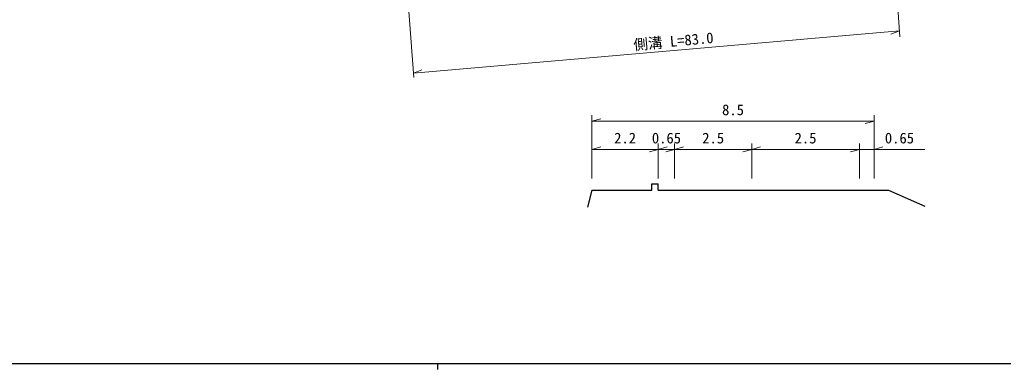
# Model space of a CAD drawing. Units: millimetres, scale not verified. Extents: x 40000 to 680000, y 20000 to 380000.
# Drawn here: x 196594 to 364665, y 204000 to 263777 of the extents above; entities that cross this region are included whole.
import ezdxf
from ezdxf.enums import TextEntityAlignment as Align

# ---------------------------------------------------------------- set-up
doc = ezdxf.new("R2010")
doc.units = ezdxf.units.MM
doc.header["$LTSCALE"] = 1000
for name, color, linetype, lineweight in [('M-BGD', 7, 'Continuous', 25), ('M-STR-HTXT', 7, 'Continuous', 13), ('M-TTL-BAND', 7, 'Continuous', 25)]:
    doc.layers.add(name, color=color, linetype=linetype, lineweight=lineweight)
doc.styles.add('ＭＳ ゴシック', font='')
doc.styles.get('ＭＳ ゴシック').set_extended_font_data('MS Gothic')

msp = doc.modelspace()

# ---------------------------------------------------------------- linework, layer by layer
at = {"layer": 'M-BGD'}
for p, q in [((304609, 234643), (304609, 235740)), ((304609, 235740), (305707, 235740)), ((305707, 234643), (305707, 235740)), ((294368, 234643), (293637, 231717)), ((294368, 234643), (304609, 234643)), ((305707, 234643), (345030, 234643)), ((345030, 234643), (351248, 231907))]:
    msp.add_line(p, q, dxfattribs=at)
at = {"layer": 'M-STR-HTXT'}
for p, q in [((344398, 299033), (346994, 260814)), ((261186, 291521), (263929, 253865)), ((263873, 254629), (346923, 261858)), ((346923, 261858), (345465, 261310)), ((263873, 254629), (265331, 255177)), ((294368, 236613), (294368, 247431)), ((342586, 247431), (342586, 236613)), ((294368, 246431), (295868, 246851)), ((294368, 246431), (342586, 246431)), ((342586, 246431), (341086, 246011)), ((294368, 241606), (295868, 242026)), ((305707, 242606), (305707, 236613)), ((305707, 241606), (307207, 242026)), ((308504, 242606), (308504, 236613)), ((308504, 241606), (310004, 242026)), ((321671, 242606), (321671, 236613)), ((321671, 241606), (323171, 242026)), ((340064, 242606), (340064, 236613)), ((342586, 242606), (342586, 236613)), ((342586, 241606), (344086, 242026)), ((294368, 241606), (305707, 241606)), ((305707, 241606), (304207, 241186)), ((305707, 241606), (308504, 241606)), ((308504, 241606), (307004, 241186)), ((308504, 241606), (321671, 241606)), ((321671, 241606), (320171, 241186)), ((321671, 241606), (340064, 241606)), ((340064, 241606), (338564, 241186)), ((340064, 241606), (351248, 241606))]:
    msp.add_line(p, q, dxfattribs=at)
at = {"layer": 'M-TTL-BAND'}
for p, q in [((40000, 205000), (579000, 205000)), ((268000, 205000), (268000, 204000))]:
    msp.add_line(p, q, dxfattribs=at)

# ---------------------------------------------------------------- texts
at = {"layer": 'M-STR-HTXT', "style": 'ＭＳ ゴシック'}
msp.add_text('側溝 L=83.0', height=1833, rotation=5.3, dxfattribs=at).set_placement((308302, 260091), align=Align.MIDDLE_CENTER)
for s, p in [('8.5', (318477, 248362)), ('2.2', (300038, 243537)), ('0.65', (307105, 243537)), ('2.5', (315088, 243537)), ('2.5', (330868, 243537)), ('0.65', (346917, 243537))]:
    msp.add_text(s, height=1833, dxfattribs=at).set_placement(p, align=Align.MIDDLE_CENTER)

doc.saveas('drawing.dxf')
